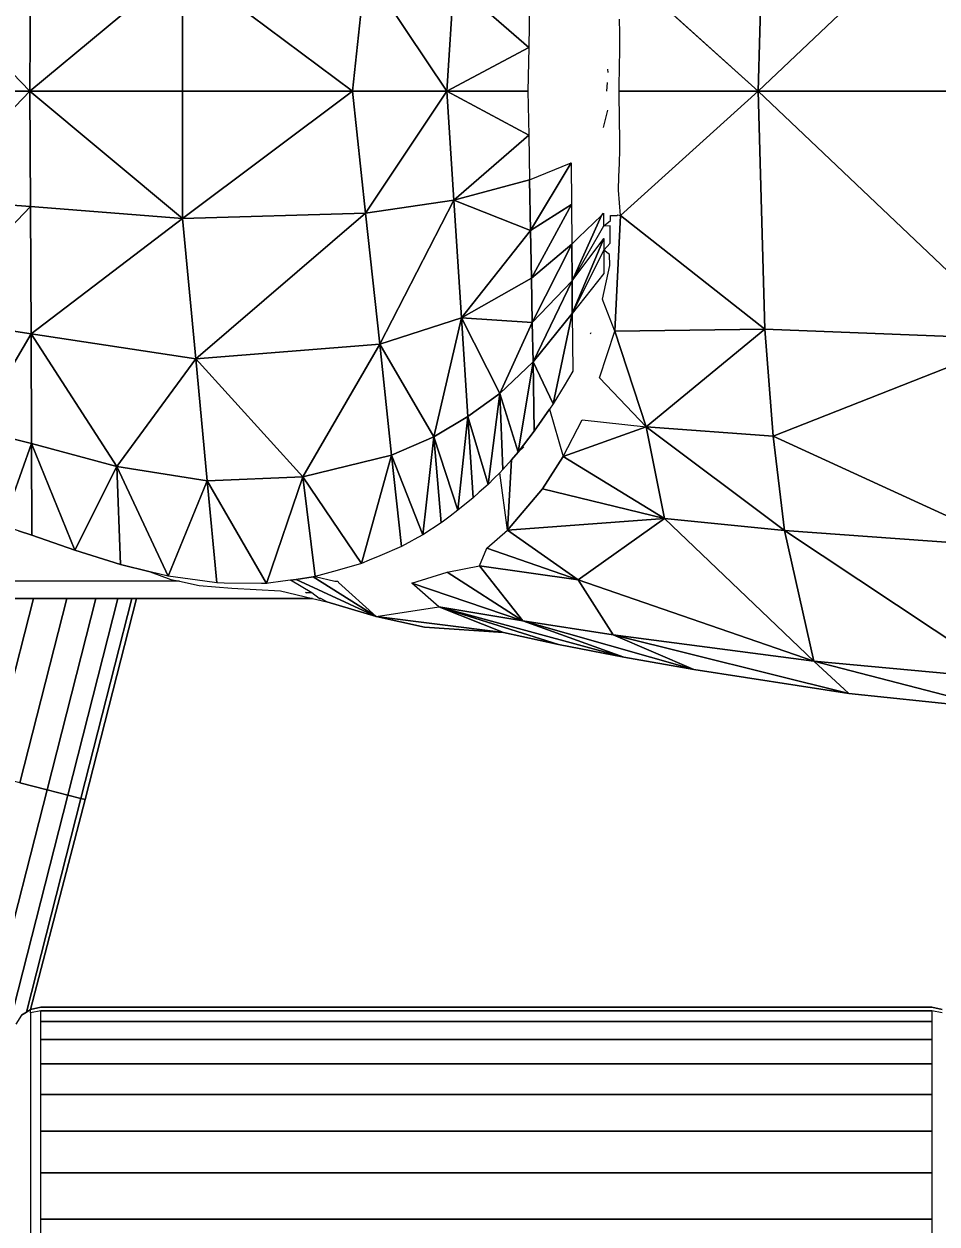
# Model space of a CAD drawing. Header units: centimetres. Extents: x -48696 to 156237, y -5617 to 29024.
# Drawn here: x -44943.858 to -44940.252, y 10332.221 to 10336.961 of the extents above; entities that cross this region are included whole.
import ezdxf

# ---------------------------------------------------------------- set-up
doc = ezdxf.new("R2010")
doc.units = ezdxf.units.CM
doc.layers.add('A0 BV', color=7, linetype='Continuous', plot=False)
doc.layers.add('Moveis', color=1, linetype='Continuous', lineweight=9)
doc.layers.add('Parede Baixa', color=5, linetype='Continuous', lineweight=50)
doc.styles.add('Valéria', font='romantic.ttf', dxfattribs={"height": 10})
doc.dimstyles.new('Cota - 50', dxfattribs={"dimtxt": 10, "dimasz": 5, "dimexe": 10, "dimexo": 20, "dimgap": 5, "dimtad": 1, "dimtxsty": 'Valéria', "dimblk": 'DOT', "dimcen": 0, "dimclrd": 12, "dimclre": 12, "dimclrt": 2, "dimazin": 2, "dimtfac": 1, "dimtix": 1, "dimtmove": 0, "dimatfit": 3, "dimldrblk": 'DOT', "dimfxl": 1, "dimarcsym": 0})

# ---------------------------------------------------------------- blocks, each defined once
blk = doc.blocks.new('o')
at = {"layer": 'Moveis'}
for p, q in [((12557.0976, 3259.7316), (12557.0985, 3259.7198)), ((12557.0949, 3259.6499), (12557.0973, 3259.6824)), ((12557.0822, 3259.5158), (12557.0985, 3259.5799)), ((12557.1429, 3259.4344), (12557.1431, 3259.4443)), ((12557.1416, 3259.3825), (12557.1429, 3259.4344)), ((12557.1393, 3259.334), (12557.1416, 3259.3825)), ((12557.1386, 3259.2842), (12557.1393, 3259.334)), ((12557.0819, 3258.8727), (12557.079, 3258.8801)), ((12557.034, 3258.7523), (12557.0373, 3258.7573)), ((12556.7663, 3258.3134), (12556.7879, 3258.3331)), ((12556.7414, 3258.285), (12556.7098, 3258.249)), ((12556.7663, 3258.3134), (12556.7414, 3258.285)), ((12555.4038, 3257.8706), (12555.4803, 3257.8424)), ((12555.4803, 3257.8424), (12555.5125, 3257.8355)), ((12555.5125, 3257.8355), (12555.5848, 3257.8199)), ((12555.5848, 3257.8199), (12555.7066, 3257.8106)), ((12555.7066, 3257.8106), (12555.8866, 3257.8005)), ((12555.8866, 3257.8005), (12556.0048, 3257.7716)), ((12555.9794, 3257.7947), (12555.9824, 3257.7933)), ((12554.8377, 3257.7716), (12554.9713, 3257.7716)), ((12554.9713, 3257.7716), (12555.0957, 3257.7716)), ((12555.0957, 3257.7716), (12555.2026, 3257.7716)), ((12555.1638, 3257.027), (12555.3537, 3257.7716)), ((12555.2026, 3257.7716), (12555.2846, 3257.7716)), ((12555.2846, 3257.7716), (12555.3362, 3257.7716)), ((12555.3362, 3257.7716), (12555.3537, 3257.7716)), ((12555.3537, 3257.7716), (12556.0048, 3257.7716)), ((12556.002, 3257.7922), (12555.9824, 3257.7933)), ((12556.0048, 3257.7716), (12556.0576, 3257.7588)), ((12556.0296, 3257.7716), (12556.0362, 3257.7716)), ((12556.0576, 3257.7588), (12556.2404, 3257.7047)), ((12556.2404, 3257.7047), (12556.4193, 3257.666)), ((12556.4193, 3257.666), (12556.7118, 3257.6462)), ((12556.7118, 3257.6462), (12556.9156, 3257.6013)), ((12557.1581, 3257.5544), (12556.9156, 3257.6013)), ((12557.4167, 3257.5082), (12557.1581, 3257.5544)), ((12557.9917, 3257.42), (12557.4167, 3257.5082)), ((12558.5531, 3257.3604), (12557.9917, 3257.42)), ((12554.9603, 3256.2502), (12555.1638, 3257.027)), ((12554.9279, 3256.2285), (12554.9455, 3256.2403)), ((12554.9455, 3256.2403), (12554.9603, 3256.2502)), ((12554.9603, 3256.2502), (12554.9986, 3256.2579)), ((12554.9603, 3256.237), (12554.9603, 3256.2502)), ((12554.9986, 3256.2579), (12558.2986, 3256.2579)), ((12558.2986, 3256.2579), (12558.3368, 3256.2502)), ((12554.9603, 3256.237), (12554.9603, 3256.1974)), ((12554.9603, 3256.1974), (12554.9603, 3256.1321)), ((12554.9603, 3256.1321), (12554.9603, 3256.0422)), ((12554.9603, 3256.0422), (12554.9603, 3255.9289)), ((12554.9603, 3255.9289), (12554.9603, 3255.7943)), ((12554.9603, 3255.7943), (12554.9603, 3255.6403)), ((12554.9603, 3255.6403), (12554.9603, 3255.4693)), ((12554.9603, 3255.4693), (12554.9603, 3255.2842))]:
    blk.add_line(p, q, dxfattribs=at)
for points in [[(12558.6294, 3259.6499), (12557.6556, 3259.6499), (12558.6236, 3260.5672)], [(12558.6236, 3260.5672), (12557.6556, 3259.6499), (12557.6807, 3260.5309)], [(12557.6807, 3260.5309), (12557.6556, 3259.6499), (12557.1459, 3260.1096)], [(12555.5235, 3260.1203), (12554.9582, 3259.6499), (12554.9611, 3260.0768)], [(12555.5235, 3259.6499), (12554.9582, 3259.6499), (12555.5235, 3260.1203)], [(12556.153, 3259.6499), (12555.5235, 3259.6499), (12555.5235, 3260.1203)], [(12556.2015, 3260.1005), (12556.153, 3259.6499), (12555.5235, 3260.1203)], [(12554.9611, 3260.0768), (12554.9582, 3259.6499), (12554.5757, 3260.0476)], [(12556.5022, 3259.6499), (12556.153, 3259.6499), (12556.2015, 3260.1005)], [(12556.5286, 3260.0535), (12556.5022, 3259.6499), (12556.2015, 3260.1005)], [(12554.9582, 3259.6499), (12554.5757, 3259.6499), (12554.5757, 3260.0476)], [(12556.8061, 3259.8119), (12556.5022, 3259.6499), (12556.5286, 3260.0535)], [(12556.8092, 3259.978), (12556.8061, 3259.8119), (12556.5286, 3260.0535)], [(12556.8061, 3259.8119), (12556.8029, 3259.6499), (12556.5022, 3259.6499)], [(12554.9582, 3259.6499), (12554.5757, 3259.2521), (12554.5757, 3259.6499)], [(12554.9611, 3259.2229), (12554.5757, 3259.2521), (12554.9582, 3259.6499)], [(12555.5235, 3259.1794), (12554.9611, 3259.2229), (12554.9582, 3259.6499)], [(12555.5235, 3259.1794), (12554.9582, 3259.6499), (12555.5235, 3259.6499)], [(12556.153, 3259.6499), (12555.5235, 3259.1794), (12555.5235, 3259.6499)], [(12556.2015, 3259.1992), (12555.5235, 3259.1794), (12556.153, 3259.6499)], [(12556.5022, 3259.6499), (12556.2015, 3259.1992), (12556.153, 3259.6499)], [(12556.5286, 3259.2462), (12556.2015, 3259.1992), (12556.5022, 3259.6499)], [(12556.8061, 3259.4878), (12556.5286, 3259.2462), (12556.5022, 3259.6499)], [(12556.8061, 3259.4878), (12556.5022, 3259.6499), (12556.8029, 3259.6499)], [(12557.6807, 3258.7688), (12557.1459, 3259.1901), (12557.6556, 3259.6499)], [(12558.6294, 3259.6499), (12558.6236, 3258.7325), (12557.6556, 3259.6499)], [(12558.6236, 3258.7325), (12557.6807, 3258.7688), (12557.6556, 3259.6499)], [(12556.8092, 3259.3217), (12556.5286, 3259.2462), (12556.8061, 3259.4878)], [(12556.9633, 3259.3852), (12556.8127, 3259.1343), (12556.8092, 3259.3217)], [(12556.9643, 3259.2304), (12556.8127, 3259.1343), (12556.9633, 3259.3852)], [(12556.8127, 3259.1343), (12556.5286, 3259.2462), (12556.8092, 3259.3217)], [(12554.9611, 3259.2229), (12554.5679, 3258.8119), (12554.5757, 3259.2521)], [(12554.9627, 3258.7512), (12554.5679, 3258.8119), (12554.9611, 3259.2229)], [(12555.5235, 3259.1794), (12554.9627, 3258.7512), (12554.9611, 3259.2229)], [(12556.5286, 3259.2462), (12556.2539, 3258.7134), (12556.2015, 3259.1992)], [(12556.5568, 3258.8111), (12556.2539, 3258.7134), (12556.5286, 3259.2462)], [(12556.8127, 3259.1343), (12556.5568, 3258.8111), (12556.5286, 3259.2462)], [(12556.9643, 3259.2304), (12556.816, 3258.9574), (12556.8127, 3259.1343)], [(12556.9653, 3259.084), (12556.816, 3258.9574), (12556.9643, 3259.2304)], [(12555.5727, 3258.6586), (12554.9627, 3258.7512), (12555.5235, 3259.1794)], [(12556.2015, 3259.1992), (12555.5727, 3258.6586), (12555.5235, 3259.1794)], [(12556.2539, 3258.7134), (12555.5727, 3258.6586), (12556.2015, 3259.1992)], [(12557.6807, 3258.7688), (12557.1252, 3258.7613), (12557.1459, 3259.1901)], [(12556.816, 3258.9574), (12556.5568, 3258.8111), (12556.8127, 3259.1343)], [(12556.9653, 3259.084), (12556.819, 3258.7941), (12556.816, 3258.9574)], [(12556.9663, 3258.9486), (12556.819, 3258.7941), (12556.9653, 3259.084)], [(12557.0833, 3259.1049), (12556.9671, 3258.8268), (12556.9663, 3258.9486)], [(12557.0834, 3259.0621), (12556.9671, 3258.8268), (12557.0833, 3259.1049)], [(12557.0836, 3258.9754), (12556.9671, 3258.8268), (12557.0834, 3259.0621)], [(12556.819, 3258.7941), (12556.5568, 3258.8111), (12556.816, 3258.9574)], [(12556.9663, 3258.9486), (12556.8217, 3258.6475), (12556.819, 3258.7941)], [(12556.9671, 3258.8268), (12556.8217, 3258.6475), (12556.9663, 3258.9486)], [(12556.9671, 3258.8268), (12556.8964, 3258.4921), (12556.8217, 3258.6475)], [(12554.9627, 3258.7512), (12554.7549, 3258.3976), (12554.5679, 3258.8119)], [(12556.5568, 3258.8111), (12556.4539, 3258.3705), (12556.2539, 3258.7134)], [(12556.5806, 3258.4451), (12556.4539, 3258.3705), (12556.5568, 3258.8111)], [(12556.819, 3258.7941), (12556.6986, 3258.5309), (12556.5568, 3258.8111)], [(12556.6986, 3258.5309), (12556.5806, 3258.4451), (12556.5568, 3258.8111)], [(12556.8217, 3258.6475), (12556.6986, 3258.5309), (12556.819, 3258.7941)], [(12554.964, 3258.3453), (12554.7549, 3258.3976), (12554.9627, 3258.7512)], [(12555.5727, 3258.6586), (12555.2809, 3258.2606), (12554.9627, 3258.7512)], [(12555.2809, 3258.2606), (12554.964, 3258.3453), (12554.9627, 3258.7512)], [(12557.2407, 3258.408), (12557.0683, 3258.5883), (12557.1252, 3258.7613)], [(12557.6807, 3258.7688), (12557.2407, 3258.408), (12557.1252, 3258.7613)], [(12557.7112, 3258.3723), (12557.2407, 3258.408), (12557.6807, 3258.7688)], [(12558.6236, 3258.7325), (12557.7112, 3258.3723), (12557.6807, 3258.7688)], [(12558.6236, 3258.7325), (12558.6071, 3257.9621), (12557.7112, 3258.3723)], [(12556.2539, 3258.7134), (12555.9692, 3258.2218), (12555.5727, 3258.6586)], [(12556.2981, 3258.3025), (12555.9692, 3258.2218), (12556.2539, 3258.7134)], [(12556.4539, 3258.3705), (12556.2981, 3258.3025), (12556.2539, 3258.7134)], [(12555.6153, 3258.2078), (12555.2809, 3258.2606), (12555.5727, 3258.6586)], [(12555.9692, 3258.2218), (12555.6153, 3258.2078), (12555.5727, 3258.6586)], [(12556.8217, 3258.6475), (12556.7663, 3258.3134), (12556.6986, 3258.5309)], [(12556.8265, 3258.391), (12556.7663, 3258.3134), (12556.8217, 3258.6475)], [(12556.6986, 3258.5309), (12556.655, 3258.1941), (12556.5806, 3258.4451)], [(12556.5806, 3258.4451), (12556.5432, 3258.0983), (12556.4539, 3258.3705)], [(12556.6, 3258.145), (12556.5432, 3258.0983), (12556.5806, 3258.4451)], [(12557.2407, 3258.408), (12556.9328, 3258.2971), (12557.0037, 3258.4336)], [(12554.964, 3258.3453), (12554.8567, 3258.0426), (12554.7549, 3258.3976)], [(12557.3082, 3258.0674), (12556.9328, 3258.2971), (12557.2407, 3258.408)], [(12557.7528, 3258.024), (12557.2407, 3258.408), (12557.7112, 3258.3723)], [(12557.7528, 3258.024), (12557.3082, 3258.0674), (12557.2407, 3258.408)], [(12558.6071, 3257.9621), (12557.7528, 3258.024), (12557.7112, 3258.3723)], [(12555.1252, 3257.9503), (12554.9651, 3258.0063), (12554.964, 3258.3453)], [(12555.2809, 3258.2606), (12555.1252, 3257.9503), (12554.964, 3258.3453)], [(12556.4539, 3258.3705), (12556.4135, 3258.0073), (12556.2981, 3258.3025)], [(12556.482, 3258.0522), (12556.4135, 3258.0073), (12556.4539, 3258.3705)], [(12556.2981, 3258.3025), (12556.1859, 3257.9012), (12555.9692, 3258.2218)], [(12557.3082, 3258.0674), (12556.8567, 3258.1784), (12556.9328, 3258.2971)], [(12555.2938, 3257.8971), (12555.1252, 3257.9503), (12555.2809, 3258.2606)], [(12555.6153, 3258.2078), (12555.47, 3257.8546), (12555.2809, 3258.2606)], [(12555.9692, 3258.2218), (12555.8341, 3257.827), (12555.6153, 3258.2078)], [(12557.3082, 3258.0674), (12556.7277, 3258.0247), (12556.8567, 3258.1784)], [(12557.3082, 3258.0674), (12556.9893, 3257.8407), (12556.7277, 3258.0247)], [(12557.8611, 3257.5393), (12556.9893, 3257.8407), (12557.3082, 3258.0674)], [(12557.8611, 3257.5393), (12557.3082, 3258.0674), (12557.7528, 3258.024)], [(12556.9893, 3257.8407), (12556.6505, 3257.9577), (12556.7277, 3258.0247)], [(12558.5825, 3257.473), (12557.8611, 3257.5393), (12557.7528, 3258.024)], [(12558.6071, 3257.9621), (12558.5825, 3257.473), (12557.7528, 3258.024)], [(12556.9893, 3257.8407), (12556.6234, 3257.8928), (12556.6505, 3257.9577)], [(12556.7845, 3257.6889), (12556.5037, 3257.869), (12556.6234, 3257.8928)], [(12556.2404, 3257.7047), (12555.9443, 3257.8425), (12556.0074, 3257.8514)], [(12556.7845, 3257.6889), (12556.3723, 3257.8282), (12556.5037, 3257.869)], [(12557.8611, 3257.5393), (12557.1187, 3257.6374), (12556.9893, 3257.8407)], [(12556.7845, 3257.6889), (12556.4727, 3257.7411), (12556.3723, 3257.8282)], [(12556.7118, 3257.6462), (12556.2404, 3257.7047), (12556.4727, 3257.7411)], [(12557.1581, 3257.5544), (12556.4727, 3257.7411), (12556.7845, 3257.6889)], [(12557.1581, 3257.5544), (12556.9156, 3257.6013), (12556.4727, 3257.7411)], [(12556.9156, 3257.6013), (12556.7118, 3257.6462), (12556.4727, 3257.7411)], [(12556.7118, 3257.6462), (12556.4193, 3257.666), (12556.2404, 3257.7047)], [(12557.4167, 3257.5082), (12556.7845, 3257.6889), (12557.1187, 3257.6374)], [(12557.4167, 3257.5082), (12557.1581, 3257.5544), (12556.7845, 3257.6889)], [(12557.9917, 3257.42), (12557.1187, 3257.6374), (12557.8611, 3257.5393)], [(12557.9917, 3257.42), (12557.4167, 3257.5082), (12557.1187, 3257.6374)], [(12558.5825, 3257.473), (12558.5531, 3257.3604), (12557.8611, 3257.5393)], [(12558.5531, 3257.3604), (12557.9917, 3257.42), (12557.8611, 3257.5393)]]:
    blk.add_3dface(points, dxfattribs=at)
for points, invisible_edges in [([(12557.1416, 3259.9173), (12557.1459, 3260.1096), (12557.1429, 3259.8653)], 3), ([(12557.6556, 3259.6499), (12557.1429, 3259.8653), (12557.1459, 3260.1096)], 3), ([(12557.6556, 3259.6499), (12557.1427, 3259.8144), (12557.1429, 3259.8653)], 13), ([(12557.6556, 3259.6499), (12557.1417, 3259.7278), (12557.1427, 3259.8144)], 13), ([(12557.6556, 3259.6499), (12557.1412, 3259.6825), (12557.1417, 3259.7245)], 13), ([(12557.6556, 3259.6499), (12557.1417, 3259.7245), (12557.1417, 3259.7278)], 13), ([(12557.1412, 3259.6781), (12557.6556, 3259.6499), (12557.1408, 3259.6499)], 1), ([(12557.6556, 3259.6499), (12557.1412, 3259.6781), (12557.1412, 3259.6825)], 13), ([(12557.6556, 3259.6499), (12557.1412, 3259.6216), (12557.1408, 3259.6499)], 1), ([(12557.1412, 3259.6216), (12557.6556, 3259.6499), (12557.1412, 3259.6172)], 3), ([(12557.1412, 3259.6172), (12557.6556, 3259.6499), (12557.1417, 3259.5719)], 3), ([(12557.1417, 3259.5719), (12557.6556, 3259.6499), (12557.1422, 3259.5303)], 3), ([(12557.1422, 3259.5303), (12557.6556, 3259.6499), (12557.1427, 3259.4853)], 3), ([(12557.1427, 3259.4853), (12557.6556, 3259.6499), (12557.1431, 3259.4443)], 3), ([(12557.1431, 3259.4443), (12557.6556, 3259.6499), (12557.1459, 3259.1901)], 13), ([(12557.1459, 3259.1901), (12557.1429, 3259.4344), (12557.1431, 3259.4443)], 13), ([(12557.1459, 3259.1901), (12557.1416, 3259.3825), (12557.1429, 3259.4344)], 13), ([(12557.1459, 3259.1901), (12557.1393, 3259.334), (12557.1416, 3259.3825)], 13), ([(12557.1393, 3259.334), (12557.1459, 3259.1901), (12557.1386, 3259.2842)], 1), ([(12556.9663, 3258.9486), (12556.9901, 3259.1081), (12557.0748, 3259.1903)], 1), ([(12557.0748, 3259.1903), (12557.0832, 3259.1504), (12556.9663, 3258.9486)], 1), ([(12557.0832, 3259.1504), (12557.0748, 3259.1903), (12557.083, 3259.1984)], 1), ([(12557.1323, 3259.1902), (12557.1086, 3259.171), (12557.1083, 3259.1902)], 1), ([(12557.1252, 3258.7613), (12557.1323, 3259.1902), (12557.1459, 3259.1901)], 3), ([(12557.1459, 3259.1901), (12557.1323, 3259.1902), (12557.1358, 3259.193)], 1), ([(12557.1086, 3259.171), (12557.1072, 3259.1519), (12557.0832, 3259.1504)], 1), ([(12557.1072, 3259.1519), (12557.1086, 3259.171), (12557.1074, 3259.1292)], 3), ([(12557.1074, 3259.1292), (12557.1086, 3259.171), (12557.1078, 3259.0872)], 3), ([(12556.9757, 3259.0941), (12556.9663, 3258.9486), (12556.9653, 3259.084)], 1), ([(12556.9663, 3258.9486), (12556.9757, 3259.0941), (12556.9901, 3259.1081)], 13), ([(12557.1078, 3259.0872), (12557.1055, 3259.0459), (12557.0834, 3259.0621)], 1), ([(12557.1055, 3259.0459), (12557.1078, 3259.0872), (12557.1056, 3259.0049)], 3), ([(12557.1056, 3259.0049), (12557.0819, 3258.8727), (12557.079, 3258.8801)], 1), ([(12557.0819, 3258.8727), (12557.1056, 3259.0049), (12557.1252, 3258.7613)], 3), ([(12556.9671, 3258.8268), (12556.9366, 3258.5596), (12556.8964, 3258.4921)], 1), ([(12556.9366, 3258.5596), (12556.9671, 3258.8268), (12556.9686, 3258.6132)], 1), ([(12556.8217, 3258.6475), (12556.8833, 3258.4731), (12556.8265, 3258.391)], 1), ([(12556.8833, 3258.4731), (12556.8217, 3258.6475), (12556.8964, 3258.4921)], 1), ([(12556.6986, 3258.5309), (12556.6782, 3258.2174), (12556.655, 3258.1941)], 1), ([(12556.6782, 3258.2174), (12556.6986, 3258.5309), (12556.6983, 3258.2376)], 3), ([(12556.6983, 3258.2376), (12556.6986, 3258.5309), (12556.7098, 3258.249)], 1), ([(12556.7663, 3258.3134), (12556.7098, 3258.249), (12556.6986, 3258.5309)], 1), ([(12556.8567, 3258.1784), (12556.8265, 3258.391), (12556.8833, 3258.4731)], 13), ([(12556.8567, 3258.1784), (12556.8833, 3258.4731), (12556.9328, 3258.2971)], 1), ([(12556.655, 3258.1941), (12556.6, 3258.145), (12556.5806, 3258.4451)], 1), ([(12556.8567, 3258.1784), (12556.7663, 3258.3134), (12556.8265, 3258.391)], 13), ([(12554.964, 3258.3453), (12554.916, 3258.0228), (12554.8567, 3258.0426)], 1), ([(12554.916, 3258.0228), (12554.964, 3258.3453), (12554.9651, 3258.0063)], 1), ([(12556.5432, 3258.0983), (12556.482, 3258.0522), (12556.4539, 3258.3705)], 1), ([(12556.2981, 3258.3025), (12556.215, 3257.9134), (12556.1859, 3257.9012)], 1), ([(12556.215, 3257.9134), (12556.2981, 3258.3025), (12556.2541, 3257.93)], 3), ([(12556.2541, 3257.93), (12556.2981, 3258.3025), (12556.3346, 3257.9639)], 1), ([(12556.2981, 3258.3025), (12556.3813, 3257.9896), (12556.3346, 3257.9639)], 3), ([(12556.3813, 3257.9896), (12556.2981, 3258.3025), (12556.4135, 3258.0073)], 1), ([(12556.7098, 3258.249), (12556.7663, 3258.3134), (12556.7414, 3258.285)], 1), ([(12556.7277, 3258.0247), (12556.7098, 3258.249), (12556.7414, 3258.285)], 1), ([(12556.7414, 3258.285), (12556.8567, 3258.1784), (12556.7277, 3258.0247)], 1), ([(12556.8567, 3258.1784), (12556.7414, 3258.285), (12556.7663, 3258.3134)], 13), ([(12555.2809, 3258.2606), (12555.4038, 3257.8706), (12555.2938, 3257.8971)], 1), ([(12555.4038, 3257.8706), (12555.2809, 3258.2606), (12555.47, 3257.8546)], 1), ([(12556.7098, 3258.249), (12556.7277, 3258.0247), (12556.6983, 3258.2376)], 1), ([(12555.6153, 3258.2078), (12555.6063, 3257.8355), (12555.47, 3257.8546)], 1), ([(12555.6063, 3257.8355), (12555.6153, 3258.2078), (12555.651, 3257.8292)], 1), ([(12555.8341, 3257.827), (12555.651, 3257.8292), (12555.6153, 3258.2078)], 1), ([(12555.9692, 3258.2218), (12555.8419, 3257.8281), (12555.8341, 3257.827)], 1), ([(12555.8419, 3257.8281), (12555.9692, 3258.2218), (12555.8946, 3257.8355)], 3), ([(12555.8946, 3257.8355), (12555.9692, 3258.2218), (12555.9232, 3257.8395)], 3), ([(12555.9232, 3257.8395), (12555.9692, 3258.2218), (12555.9443, 3257.8425)], 3), ([(12555.9443, 3257.8425), (12555.9692, 3258.2218), (12556.0074, 3257.8514)], 3), ([(12556.0074, 3257.8514), (12555.9692, 3258.2218), (12556.0153, 3257.8526)], 1), ([(12555.9692, 3258.2218), (12556.0961, 3257.8756), (12556.0153, 3257.8526)], 1), ([(12556.0961, 3257.8756), (12555.9692, 3258.2218), (12556.1859, 3257.9012)], 1), ([(12556.6, 3258.145), (12556.655, 3258.1941), (12556.6228, 3258.1654)], 1), ([(12556.482, 3258.0522), (12556.5432, 3258.0983), (12556.485, 3258.0545)], 3), ([(12556.485, 3258.0545), (12556.5432, 3258.0983), (12556.5146, 3258.0767)], 1), ([(12555.1252, 3257.9503), (12554.916, 3258.0228), (12554.9651, 3258.0063)], 1), ([(12556.3346, 3257.9639), (12556.3813, 3257.9896), (12556.3728, 3257.9849)], 1), ([(12552.0413, 3257.8355), (12555.1252, 3257.9503), (12555.2938, 3257.8971)], 13), ([(12555.4803, 3257.8424), (12555.2938, 3257.8971), (12555.4038, 3257.8706)], 1), ([(12556.9893, 3257.8407), (12556.7845, 3257.6889), (12556.6234, 3257.8928)], 1), ([(12552.0413, 3257.8355), (12555.4803, 3257.8424), (12555.5125, 3257.8355)], 1), ([(12555.9443, 3257.8425), (12556.002, 3257.7922), (12555.9232, 3257.8395)], 1), ([(12556.002, 3257.7922), (12555.9443, 3257.8425), (12556.2404, 3257.7047)], 13), ([(12556.0153, 3257.8526), (12556.2404, 3257.7047), (12556.0074, 3257.8514)], 1), ([(12556.2404, 3257.7047), (12556.0153, 3257.8526), (12556.0872, 3257.8355)], 13), ([(12556.7845, 3257.6889), (12556.9893, 3257.8407), (12557.1187, 3257.6374)], 1), ([(12552.0413, 3257.7716), (12555.5125, 3257.8355), (12554.3217, 3257.7716)], 3), ([(12554.3217, 3257.7716), (12555.5125, 3257.8355), (12554.3393, 3257.7716)], 3), ([(12554.3393, 3257.7716), (12555.5125, 3257.8355), (12554.3908, 3257.7716)], 3), ([(12554.3908, 3257.7716), (12555.5125, 3257.8355), (12554.4728, 3257.7716)], 3), ([(12554.4728, 3257.7716), (12555.5125, 3257.8355), (12554.5797, 3257.7716)], 3), ([(12554.5797, 3257.7716), (12555.5125, 3257.8355), (12554.7042, 3257.7716)], 3), ([(12554.7042, 3257.7716), (12555.5125, 3257.8355), (12554.8377, 3257.7716)], 3), ([(12554.8377, 3257.7716), (12555.5125, 3257.8355), (12554.9713, 3257.7716)], 3), ([(12554.9713, 3257.7716), (12555.5125, 3257.8355), (12555.0957, 3257.7716)], 3), ([(12555.0957, 3257.7716), (12555.5125, 3257.8355), (12555.2026, 3257.7716)], 3), ([(12555.2026, 3257.7716), (12555.5125, 3257.8355), (12555.2846, 3257.7716)], 3), ([(12555.2846, 3257.7716), (12555.5125, 3257.8355), (12555.3362, 3257.7716)], 3), ([(12555.3362, 3257.7716), (12555.5125, 3257.8355), (12555.3537, 3257.7716)], 3), ([(12555.3537, 3257.7716), (12555.5125, 3257.8355), (12555.5848, 3257.8199)], 13), ([(12555.3537, 3257.7716), (12555.5848, 3257.8199), (12556.0048, 3257.7716)], 3), ([(12556.0048, 3257.7716), (12555.5848, 3257.8199), (12555.7066, 3257.8106)], 13), ([(12555.651, 3257.8292), (12555.8341, 3257.827), (12555.6777, 3257.8289)], 3), ([(12555.6777, 3257.8289), (12555.8341, 3257.827), (12555.8157, 3257.8272)], 1), ([(12556.0048, 3257.7716), (12555.7066, 3257.8106), (12555.8866, 3257.8005)], 1), ([(12556.2404, 3257.7047), (12556.0872, 3257.8355), (12556.101, 3257.8308)], 3), ([(12556.101, 3257.8308), (12556.0872, 3257.8355), (12556.099, 3257.8355)], 1), ([(12554.8047, 3257.1186), (12554.8377, 3257.7716), (12554.9713, 3257.7716)], 1), ([(12554.9713, 3257.7716), (12554.9215, 3257.0888), (12554.8047, 3257.1186)], 1), ([(12554.9215, 3257.0888), (12554.9713, 3257.7716), (12555.0957, 3257.7716)], 1), ([(12555.0957, 3257.7716), (12555.0219, 3257.0632), (12554.9215, 3257.0888)], 1), ([(12555.0219, 3257.0632), (12555.0957, 3257.7716), (12555.2026, 3257.7716)], 1), ([(12555.2026, 3257.7716), (12555.0988, 3257.0435), (12555.0219, 3257.0632)], 1), ([(12555.0988, 3257.0435), (12555.2026, 3257.7716), (12555.2846, 3257.7716)], 1), ([(12555.2846, 3257.7716), (12555.1472, 3257.0312), (12555.0988, 3257.0435)], 1), ([(12555.1472, 3257.0312), (12555.2846, 3257.7716), (12555.3362, 3257.7716)], 1), ([(12555.3362, 3257.7716), (12555.1638, 3257.027), (12555.1472, 3257.0312)], 1), ([(12558.2986, 3256.2579), (12555.1638, 3257.027), (12555.3537, 3257.7716)], 13), ([(12558.2986, 3256.2579), (12555.1638, 3257.027), (12555.3537, 3257.7716)], 13), ([(12558.2986, 3256.2579), (12555.1638, 3257.027), (12555.3537, 3257.7716)], 13), ([(12558.2986, 3256.2579), (12555.1638, 3257.027), (12555.3537, 3257.7716)], 13), ([(12558.2986, 3256.2579), (12555.1638, 3257.027), (12555.3537, 3257.7716)], 13), ([(12555.1638, 3257.027), (12555.3362, 3257.7716), (12555.3537, 3257.7716)], 1), ([(12558.2986, 3256.2579), (12555.3537, 3257.7716), (12556.0048, 3257.7716)], 13), ([(12558.2986, 3256.2579), (12555.3537, 3257.7716), (12556.0048, 3257.7716)], 13), ([(12558.2986, 3256.2579), (12555.3537, 3257.7716), (12556.0048, 3257.7716)], 13), ([(12558.2986, 3256.2579), (12555.3537, 3257.7716), (12556.0048, 3257.7716)], 13), ([(12558.2986, 3256.2579), (12555.3537, 3257.7716), (12556.0048, 3257.7716)], 13), ([(12556.002, 3257.7922), (12556.0362, 3257.7716), (12556.0296, 3257.7716)], 1), ([(12558.2986, 3256.2579), (12556.0048, 3257.7716), (12556.0576, 3257.7588)], 13), ([(12558.2986, 3256.2579), (12556.0048, 3257.7716), (12556.0576, 3257.7588)], 13), ([(12558.2986, 3256.2579), (12556.0048, 3257.7716), (12556.0576, 3257.7588)], 13), ([(12558.2986, 3256.2579), (12556.0048, 3257.7716), (12556.0576, 3257.7588)], 13), ([(12558.2986, 3256.2579), (12556.0048, 3257.7716), (12556.0576, 3257.7588)], 13), ([(12556.0362, 3257.7716), (12556.2404, 3257.7047), (12556.0576, 3257.7588)], 1), ([(12558.2986, 3256.2579), (12556.0576, 3257.7588), (12556.2404, 3257.7047)], 13), ([(12558.2986, 3256.2579), (12556.0576, 3257.7588), (12556.2404, 3257.7047)], 13), ([(12558.2986, 3256.2579), (12556.0576, 3257.7588), (12556.2404, 3257.7047)], 13), ([(12558.2986, 3256.2579), (12556.0576, 3257.7588), (12556.2404, 3257.7047)], 13), ([(12558.2986, 3256.2579), (12556.0576, 3257.7588), (12556.2404, 3257.7047)], 13), ([(12558.2986, 3256.2579), (12556.2404, 3257.7047), (12556.4193, 3257.666)], 13), ([(12558.2986, 3256.2579), (12556.2404, 3257.7047), (12556.4193, 3257.666)], 13), ([(12558.2986, 3256.2579), (12556.2404, 3257.7047), (12556.4193, 3257.666)], 13), ([(12558.2986, 3256.2579), (12556.2404, 3257.7047), (12556.4193, 3257.666)], 13), ([(12558.2986, 3256.2579), (12556.2404, 3257.7047), (12556.4193, 3257.666)], 13), ([(12558.2986, 3256.2579), (12556.4193, 3257.666), (12556.7118, 3257.6462)], 13), ([(12558.2986, 3256.2579), (12556.4193, 3257.666), (12556.7118, 3257.6462)], 13), ([(12558.2986, 3256.2579), (12556.4193, 3257.666), (12556.7118, 3257.6462)], 13), ([(12558.2986, 3256.2579), (12556.4193, 3257.666), (12556.7118, 3257.6462)], 13), ([(12558.2986, 3256.2579), (12556.4193, 3257.666), (12556.7118, 3257.6462)], 13), ([(12558.2986, 3256.2579), (12556.7118, 3257.6462), (12556.9156, 3257.6013)], 13), ([(12558.2986, 3256.2579), (12556.7118, 3257.6462), (12556.9156, 3257.6013)], 13), ([(12558.2986, 3256.2579), (12556.7118, 3257.6462), (12556.9156, 3257.6013)], 13), ([(12558.2986, 3256.2579), (12556.7118, 3257.6462), (12556.9156, 3257.6013)], 13), ([(12558.2986, 3256.2579), (12556.7118, 3257.6462), (12556.9156, 3257.6013)], 13), ([(12558.2986, 3256.2579), (12556.9156, 3257.6013), (12557.1581, 3257.5544)], 13), ([(12558.2986, 3256.2579), (12556.9156, 3257.6013), (12557.1581, 3257.5544)], 13), ([(12558.2986, 3256.2579), (12556.9156, 3257.6013), (12557.1581, 3257.5544)], 13), ([(12558.2986, 3256.2579), (12556.9156, 3257.6013), (12557.1581, 3257.5544)], 13), ([(12558.2986, 3256.2579), (12556.9156, 3257.6013), (12557.1581, 3257.5544)], 13), ([(12558.2986, 3256.2579), (12557.1581, 3257.5544), (12557.4167, 3257.5082)], 13), ([(12558.2986, 3256.2579), (12557.1581, 3257.5544), (12557.4167, 3257.5082)], 13), ([(12558.2986, 3256.2579), (12557.1581, 3257.5544), (12557.4167, 3257.5082)], 13), ([(12558.2986, 3256.2579), (12557.1581, 3257.5544), (12557.4167, 3257.5082)], 13), ([(12558.2986, 3256.2579), (12557.1581, 3257.5544), (12557.4167, 3257.5082)], 13), ([(12558.2986, 3256.2579), (12557.4167, 3257.5082), (12557.9917, 3257.42)], 13), ([(12558.2986, 3256.2579), (12557.4167, 3257.5082), (12557.9917, 3257.42)], 13), ([(12558.2986, 3256.2579), (12557.4167, 3257.5082), (12557.9917, 3257.42)], 13), ([(12558.2986, 3256.2579), (12557.4167, 3257.5082), (12557.9917, 3257.42)], 13), ([(12558.2986, 3256.2579), (12557.4167, 3257.5082), (12557.9917, 3257.42)], 13), ([(12558.2986, 3256.2579), (12557.9917, 3257.42), (12558.5531, 3257.3604)], 13), ([(12558.2986, 3256.2579), (12557.9917, 3257.42), (12558.5531, 3257.3604)], 13), ([(12558.2986, 3256.2579), (12557.9917, 3257.42), (12558.5531, 3257.3604)], 13), ([(12558.2986, 3256.2579), (12557.9917, 3257.42), (12558.5531, 3257.3604)], 13), ([(12558.2986, 3256.2579), (12557.9917, 3257.42), (12558.5531, 3257.3604)], 13), ([(12558.2986, 3256.2579), (12558.5531, 3257.3604), (12558.3368, 3256.2502)], 3), ([(12558.2986, 3256.2579), (12558.5531, 3257.3604), (12558.3368, 3256.2502)], 3), ([(12558.2986, 3256.2579), (12558.5531, 3257.3604), (12558.3368, 3256.2502)], 3), ([(12558.2986, 3256.2579), (12558.5531, 3257.3604), (12558.3368, 3256.2502)], 3), ([(12558.2986, 3256.2579), (12558.5531, 3257.3604), (12558.3368, 3256.2502)], 3), ([(12554.7781, 3256.1079), (12554.9215, 3257.0888), (12555.0219, 3257.0632)], 1), ([(12555.0219, 3257.0632), (12554.8486, 3256.1079), (12554.7781, 3256.1079)], 1), ([(12554.8486, 3256.1079), (12555.0219, 3257.0632), (12554.8486, 3256.0957)], 3), ([(12554.8486, 3256.0957), (12555.0219, 3257.0632), (12554.8486, 3256.0595)], 3), ([(12554.8486, 3256.0595), (12555.0219, 3257.0632), (12555.0988, 3257.0435)], 1), ([(12555.0988, 3257.0435), (12554.8486, 3255.9997), (12554.8486, 3256.0595)], 1), ([(12554.9062, 3256.196), (12555.0988, 3257.0435), (12554.9279, 3256.2285)], 3), ([(12554.9279, 3256.2285), (12555.0988, 3257.0435), (12554.9455, 3256.2403)], 3), ([(12554.9455, 3256.2403), (12555.0988, 3257.0435), (12555.1472, 3257.0312)], 1), ([(12555.1472, 3257.0312), (12554.9603, 3256.2502), (12554.9455, 3256.2403)], 1), ([(12554.9603, 3256.2502), (12555.1472, 3257.0312), (12555.1638, 3257.027)], 1), ([(12555.1638, 3257.027), (12554.9986, 3256.2579), (12554.9603, 3256.2502)], 1), ([(12555.1638, 3257.027), (12554.9986, 3256.2579), (12554.9603, 3256.2502)], 1), ([(12555.1638, 3257.027), (12554.9986, 3256.2579), (12554.9603, 3256.2502)], 1), ([(12555.1638, 3257.027), (12554.9986, 3256.2579), (12554.9603, 3256.2502)], 1), ([(12555.1638, 3257.027), (12554.9986, 3256.2579), (12554.9603, 3256.2502)], 1), ([(12554.9986, 3256.2579), (12555.1638, 3257.027), (12558.2986, 3256.2579)], 3), ([(12554.9986, 3256.2579), (12555.1638, 3257.027), (12558.2986, 3256.2579)], 3), ([(12554.9986, 3256.2579), (12555.1638, 3257.027), (12558.2986, 3256.2579)], 3), ([(12554.9986, 3256.2579), (12555.1638, 3257.027), (12558.2986, 3256.2579)], 3), ([(12554.9986, 3256.2579), (12555.1638, 3257.027), (12558.2986, 3256.2579)], 3), ([(12554.9986, 3256.2579), (12554.9603, 3256.237), (12554.9603, 3256.2502)], 1), ([(12554.9603, 3256.237), (12554.9986, 3256.2579), (12554.9986, 3256.2446)], 3), ([(12554.9986, 3256.2446), (12554.9986, 3256.2579), (12558.2986, 3256.2579)], 13), ([(12554.9986, 3256.2446), (12558.2986, 3256.2579), (12558.2986, 3256.2446)], 3), ([(12558.2986, 3256.2446), (12554.9986, 3256.2048), (12554.9986, 3256.2446)], 1), ([(12554.9986, 3256.2048), (12558.2986, 3256.2446), (12558.2986, 3256.2048)], 1), ([(12558.2986, 3256.2446), (12558.2986, 3256.2579), (12558.3368, 3256.2502)], 13), ([(12558.2986, 3256.2446), (12558.3368, 3256.2502), (12558.3368, 3256.237)], 3), ([(12558.2986, 3256.2048), (12554.9986, 3256.1392), (12554.9986, 3256.2048)], 1), ([(12554.9986, 3256.1392), (12558.2986, 3256.2048), (12558.2986, 3256.1392)], 1), ([(12558.2986, 3256.1392), (12554.9986, 3256.0488), (12554.9986, 3256.1392)], 1), ([(12554.9986, 3256.0488), (12558.2986, 3256.1392), (12558.2986, 3256.0488)], 1), ([(12558.2986, 3256.0488), (12554.9986, 3255.9351), (12554.9986, 3256.0488)], 1), ([(12554.9986, 3255.9351), (12558.2986, 3256.0488), (12558.2986, 3255.9351)], 1), ([(12554.9986, 3255.9351), (12558.2986, 3255.7998), (12554.9986, 3255.7998)], 1), ([(12558.2986, 3255.7998), (12554.9986, 3255.9351), (12558.2986, 3255.9351)], 1), ([(12558.2986, 3255.7998), (12554.9986, 3255.6451), (12554.9986, 3255.7998)], 1), ([(12554.9986, 3255.6451), (12558.2986, 3255.7998), (12558.2986, 3255.6451)], 1), ([(12558.2986, 3255.6451), (12554.9986, 3255.4734), (12554.9986, 3255.6451)], 1), ([(12554.9986, 3255.4734), (12558.2986, 3255.6451), (12558.2986, 3255.4734)], 1), ([(12558.2986, 3255.4734), (12554.9986, 3255.2874), (12554.9986, 3255.4734)], 1), ([(12554.9986, 3255.2874), (12558.2986, 3255.4734), (12558.2986, 3255.2874)], 1)]:
    blk.add_3dface(points, dxfattribs=dict(at, invisible_edges=invisible_edges))
blk = doc.blocks.new('_Dot')
at = {"color": 0, "linetype": 'ByBlock', "lineweight": -2}
blk.add_line((-0.5, 0), (-1, 0), dxfattribs=at)
at = {"color": 0, "linetype": 'ByBlock', "const_width": 0.5}
blk.add_lwpolyline([(-0.25, 0, 1), (0.25, 0, 1)], format="xyb", close=True, dxfattribs=at)
blk = doc.blocks.new('*D1833')
at = {"layer": 'A0 BV', "color": 12, "lineweight": -2, "transparency": 16777216}
for p, q in [((-44926.8512, 10416.3451), (-44905.5446, 10416.3451)), ((-44915.5446, 10181.3451), (-44915.5446, 10411.3451)), ((-44926.9912, 10176.3451), (-44905.5446, 10176.3451))]:
    blk.add_line(p, q, dxfattribs=at)
at = {"layer": 'Defpoints', "color": 0, "transparency": 16777216}
for p in [(-44946.8512, 10416.3451), (-44915.5446, 10416.3451), (-44946.9912, 10176.3451)]:
    blk.add_point(p, dxfattribs=at)
at = {"layer": 'A0 BV', "color": 12, "lineweight": -2, "transparency": 16777216, "xscale": 5, "yscale": 5, "zscale": 5}
for p, rotation in [((-44915.5446, 10416.3451), 90), ((-44915.5446, 10176.3451), 270)]:
    blk.add_blockref('_Dot', p, dxfattribs=dict(at, rotation=rotation))
at = {"layer": 'A0 BV', "color": 2, "transparency": 16777216, "insert": (-44925.6556, 10296.3451), "char_height": 10, "attachment_point": 5, "rotation": 90, "style": 'Valéria'}
blk.add_mtext('240', dxfattribs=at)

msp = doc.modelspace()

# ---------------------------------------------------------------- block references
at = {"layer": 'Parede Baixa', "xscale": 1.066666666666667, "yscale": 1.066666666666667, "zscale": 1.066666666666667}
msp.add_blockref('o', (-58335.7909, 6859.73541), dxfattribs=at)

# ---------------------------------------------------------------- dimensions: what is measured, and where the dimension line sits
at = {"layer": 'A0 BV'}
dim = msp.add_linear_dim(base=(-44915.54463, 10416.34505), p1=(-44946.99122, 10176.34509), p2=(-44946.85124, 10416.34505), angle=90, dimstyle='Cota - 50', dxfattribs=at)
dim.commit()
dim.dimension.update_dxf_attribs({"geometry": '*D1833', "text_midpoint": (-44925.65557, 10296.34507)})

doc.saveas('drawing.dxf')
